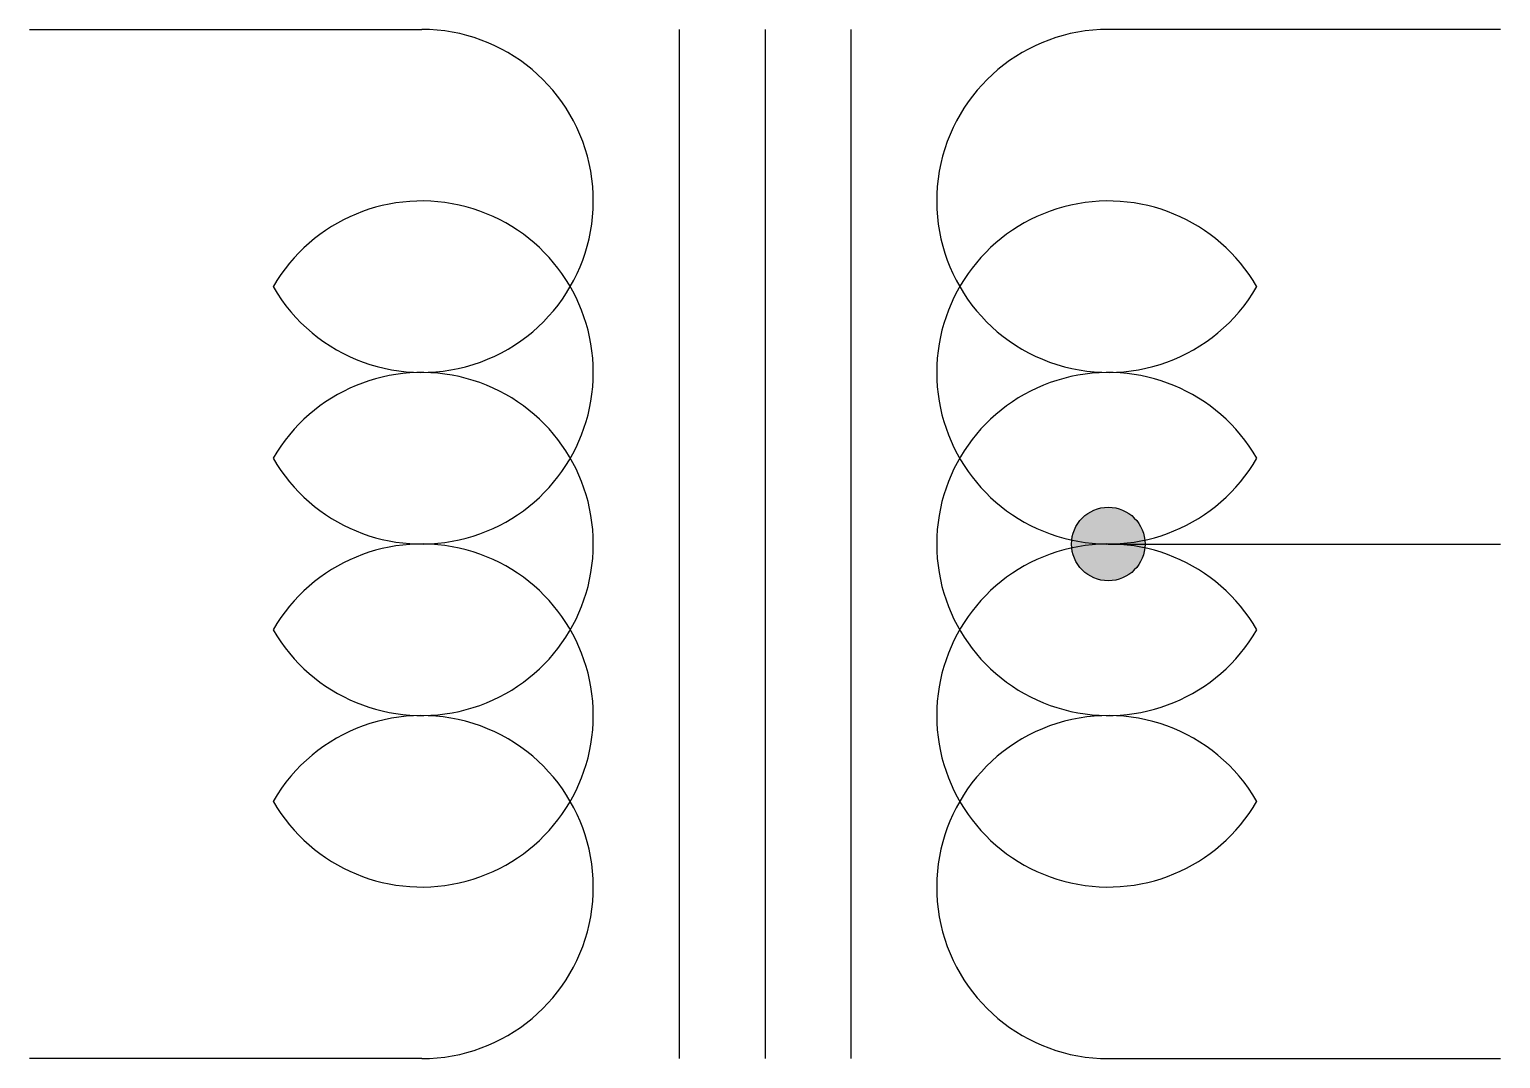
# Model space of a CAD drawing. Header units: millimetres. Extents: x -10 to 10, y -7 to 7.
import ezdxf

# ---------------------------------------------------------------- set-up
doc = ezdxf.new("R2010")
doc.units = ezdxf.units.MM
doc.layers.add('OBJECT', color=7, linetype='Continuous', true_color=0xffffff)

msp = doc.modelspace()

# ---------------------------------------------------------------- hatches: boundary and pattern name
at = {"layer": 'OBJECT'}
h = msp.add_hatch(color=256, dxfattribs=at)
edge = h.paths.add_edge_path(flags=0)
edge.add_arc((4.667, 0), 0.5, 0, 360)

# ---------------------------------------------------------------- linework, layer by layer
for p, q in [((-10, 7), (-4.667, 7)), ((-1.167, 7), (-1.167, -7)), ((0, 7), (0, -7)), ((1.167, 7), (1.167, -7)), ((10, 7), (4.667, 7)), ((4.667, 0), (10, 0)), ((-4.667, -7), (-10, -7)), ((4.667, -7), (10, -7))]:
    msp.add_line(p, q, dxfattribs=at)
msp.add_circle((4.667, 0), 0.5, dxfattribs=at)
for centre, start, end in [((-4.667, 4.667), 210, 90), ((4.667, 4.667), 90, 330), ((-4.667, 2.333), 210, 150), ((4.667, 2.333), 30, 330), ((-4.667, 0), 210, 150), ((4.667, 0), 30, 330), ((-4.667, -2.333), 210, 150), ((4.667, -2.333), 30, 330), ((-4.667, -4.667), 270, 150), ((4.667, -4.667), 30, 270)]:
    msp.add_arc(centre, 2.333, start, end, dxfattribs=at)

doc.saveas('drawing.dxf')
